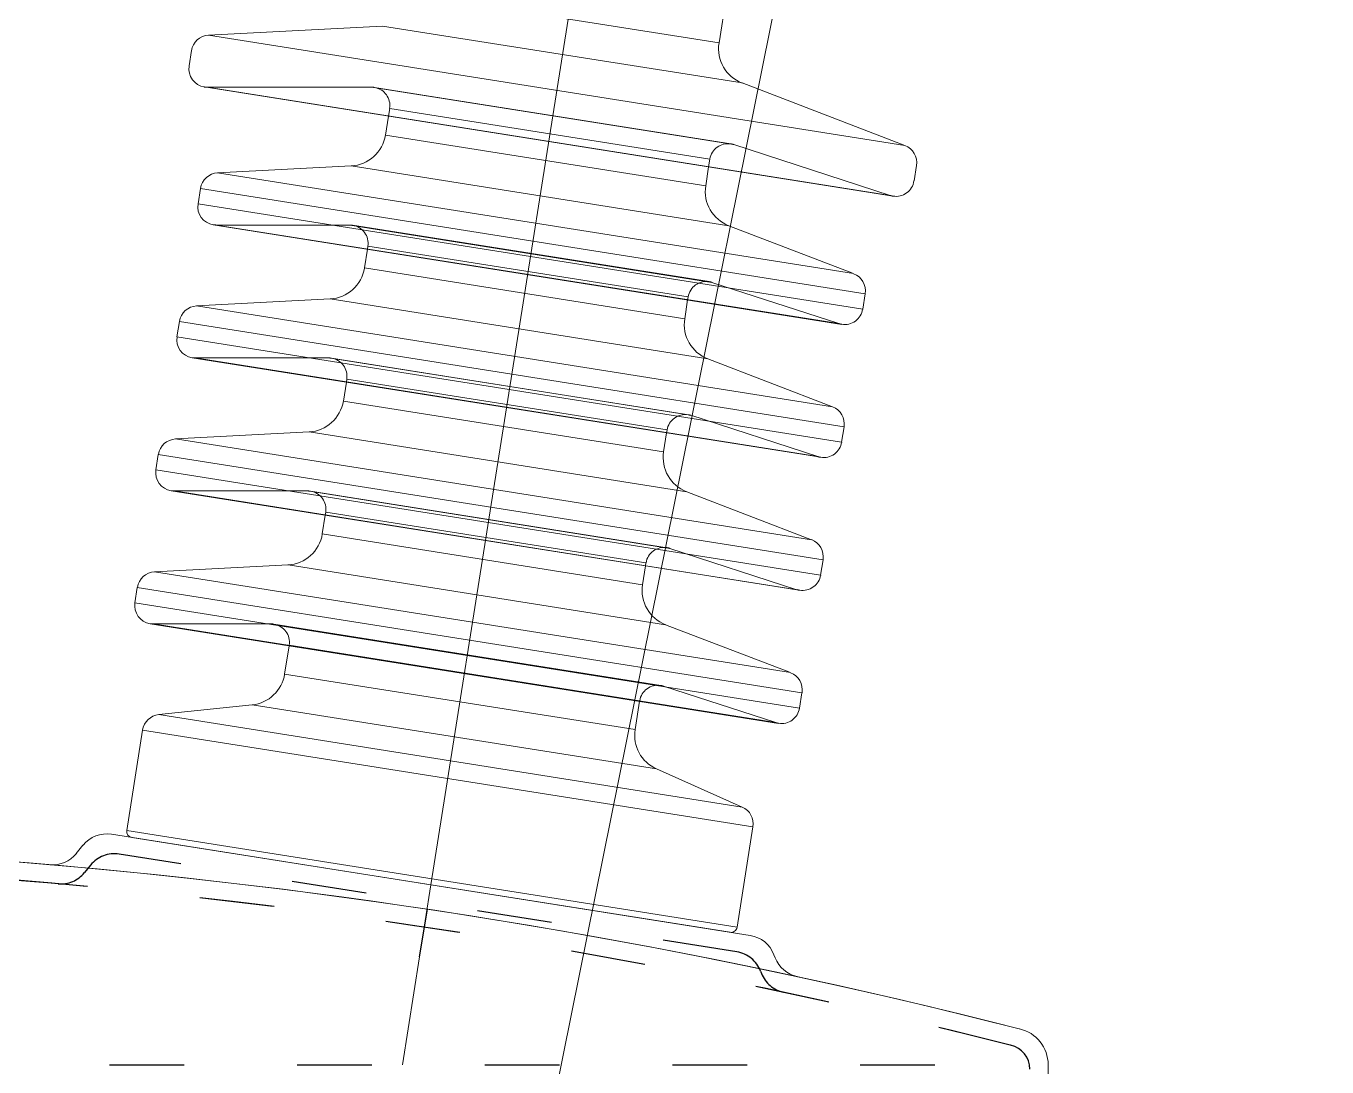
# Model space of a CAD drawing. Header units: millimetres. Extents: x 89051 to 218395, y -330386 to -125649.
# Drawn here: x 91634.2 to 91846.8, y -126885.1 to -126715 of the extents above; entities that cross this region are included whole.
import ezdxf

# ---------------------------------------------------------------- set-up
doc = ezdxf.new("R2010")
doc.units = ezdxf.units.MM
doc.header["$LTSCALE"] = 13
for name, pattern in [('1 实线', [0]), ('ACAD_ISO03W100', [1.18, 0.47, -0.71]), ('ACAD_ISO04W100', [30, 24, -3, 0, -3]), ('CENTER', [50.8, 31.75, -6.35, 6.35, -6.35]), ('HIDDEN', [9.525, 6.35, -3.175])]:
    doc.linetypes.add(name, pattern=pattern)
doc.layers.get('0').update_dxf_attribs({"color": 1, "linetype": 'CENTER'})
doc.layers.add('标注、文本', color=3, linetype='Continuous', lineweight=25)
doc.layers.add('铁心', color=3, linetype='Continuous', lineweight=0)
doc.layers.add('粗实线', color=4, linetype='Continuous')

# ---------------------------------------------------------------- blocks, each defined once
blk = doc.blocks.new('125506')
at = {"color": 7, "linetype": 'Continuous', "lineweight": 15}
for p, q in [((72057.51, -123615.06), (72056.29, -123607.34)), ((72094.17, -123613.22), (72113.14, -123614.21)), ((72115.26, -123617.57), (72115.01, -123615.9)), ((72037.26, -123626.23), (72054.99, -123619.42)), ((72113.62, -123619.85), (72038.55, -123631.74)), ((72093.53, -123623.03), (72093.86, -123625.09)), ((72036.26, -123630.08), (72036, -123628.41)), ((72058.96, -123630.61), (72058.64, -123628.56)), ((72097.6, -123628.46), (72112.15, -123629.22)), ((72114.02, -123630.9), (72114.28, -123632.57)), ((72042.84, -123640.19), (72056.44, -123634.97)), ((72112.62, -123634.86), (72044.14, -123645.71)), ((72095.83, -123637.52), (72096.15, -123639.57)), ((72041.85, -123644.05), (72041.59, -123642.37)), ((72099.89, -123642.94), (72114.44, -123643.7)), ((72061.25, -123645.1), (72060.93, -123643.05)), ((72116.31, -123645.39), (72116.58, -123647.06)), ((72045.14, -123654.68), (72058.74, -123649.46)), ((72114.91, -123649.35), (72046.43, -123660.19)), ((72098.12, -123652.01), (72098.45, -123654.06)), ((72044.15, -123658.53), (72043.88, -123656.86)), ((72063.55, -123659.59), (72063.22, -123657.53)), ((72102.19, -123657.43), (72116.73, -123658.19)), ((72118.61, -123659.87), (72118.87, -123661.55)), ((72047.43, -123669.17), (72061.03, -123663.95)), ((72117.21, -123663.83), (72048.73, -123674.68)), ((72100.42, -123666.49), (72100.74, -123668.54)), ((72046.44, -123673.02), (72046.17, -123671.35)), ((72065.84, -123674.07), (72065.52, -123672.02)), ((72104.48, -123671.91), (72119.03, -123672.68)), ((72120.9, -123674.36), (72121.16, -123676.03)), ((72119.5, -123678.32), (72051.02, -123689.17)), ((72049.73, -123683.65), (72063.33, -123678.43)), ((72104.36, -123680.72), (72104.85, -123683.8)), ((72048.73, -123687.5), (72048.47, -123685.83)), ((72066.65, -123689.85), (72066.17, -123686.77)), ((72108.38, -123687.15), (72118.56, -123688.22)), ((72120.32, -123689.9), (72122.06, -123700.84)), ((72054.98, -123698.29), (72064.33, -123694.13)), ((72055.55, -123711.37), (72053.82, -123700.43)), ((72121.5, -123701.6), (72056.31, -123711.92))]:
    blk.add_line(p, q, dxfattribs=at)
at = {"color": 8, "linetype": 'Continuous', "lineweight": 15}
for p, q in [((72090.43, -123609.85), (72057.51, -123615.06)), ((72113.14, -123614.21), (72037.26, -123626.23)), ((72094.17, -123613.22), (72054.99, -123619.42)), ((72093.86, -123625.09), (72058.96, -123630.61)), ((72097.6, -123628.46), (72056.44, -123634.97)), ((72112.15, -123629.22), (72042.84, -123640.19)), ((72114.02, -123630.9), (72041.59, -123642.37)), ((72114.28, -123632.57), (72041.85, -123644.05)), ((72096.15, -123639.57), (72061.25, -123645.1)), ((72099.89, -123642.94), (72058.74, -123649.46)), ((72114.44, -123643.7), (72045.14, -123654.68)), ((72116.31, -123645.39), (72043.88, -123656.86)), ((72116.58, -123647.06), (72044.15, -123658.53)), ((72098.45, -123654.06), (72063.55, -123659.59)), ((72116.73, -123658.19), (72047.43, -123669.17)), ((72102.19, -123657.43), (72061.03, -123663.95)), ((72118.61, -123659.87), (72046.17, -123671.35)), ((72118.87, -123661.55), (72046.44, -123673.02)), ((72100.74, -123668.54), (72065.84, -123674.07)), ((72119.03, -123672.68), (72049.73, -123683.65)), ((72104.48, -123671.91), (72063.33, -123678.43)), ((72120.9, -123674.36), (72048.47, -123685.83)), ((72121.16, -123676.03), (72048.73, -123687.5)), ((72104.85, -123683.8), (72066.65, -123689.85)), ((72118.56, -123688.22), (72054.98, -123698.29)), ((72108.38, -123687.15), (72064.33, -123694.13)), ((72120.32, -123689.9), (72053.82, -123700.43)), ((72122.06, -123700.84), (72055.55, -123711.37))]:
    blk.add_line(p, q, dxfattribs=at)
at = {"color": 7, "linetype": 'HIDDEN', "lineweight": 0}
for p, q in [((72038.86, -123631.67), (72113.3, -123619.88)), ((72055.91, -123626.13), (72095.38, -123619.88)), ((72056.21, -123626.06), (72095.06, -123619.9)), ((72095.38, -123619.88), (72113.3, -123619.88)), ((72093.4, -123622.19), (72058.5, -123627.72)), ((72093.4, -123622.19), (72093.53, -123623.03)), ((72038.86, -123631.67), (72055.91, -123626.13)), ((72058.64, -123628.56), (72058.5, -123627.72)), ((72044.44, -123645.63), (72112.31, -123634.89)), ((72058.29, -123641.14), (72097.75, -123634.89)), ((72058.59, -123641.06), (72097.44, -123634.91)), ((72097.75, -123634.89), (72112.31, -123634.89)), ((72095.78, -123637.2), (72060.88, -123642.73)), ((72095.78, -123637.2), (72095.83, -123637.52)), ((72044.44, -123645.63), (72058.29, -123641.14)), ((72060.93, -123643.05), (72060.88, -123642.73)), ((72046.74, -123660.12), (72114.6, -123649.37)), ((72060.58, -123655.62), (72100.05, -123649.37)), ((72060.88, -123655.55), (72099.73, -123649.4)), ((72100.05, -123649.37), (72114.6, -123649.37)), ((72098.07, -123651.69), (72063.17, -123657.21)), ((72098.07, -123651.69), (72098.12, -123652.01)), ((72046.74, -123660.12), (72060.58, -123655.62)), ((72063.22, -123657.53), (72063.17, -123657.21)), ((72049.03, -123674.61), (72116.89, -123663.86)), ((72062.87, -123670.11), (72102.34, -123663.86)), ((72063.18, -123670.04), (72102.03, -123663.88)), ((72102.34, -123663.86), (72116.89, -123663.86)), ((72100.37, -123666.17), (72065.47, -123671.7)), ((72100.37, -123666.17), (72100.42, -123666.49)), ((72049.03, -123674.61), (72062.87, -123670.11)), ((72065.52, -123672.02), (72065.47, -123671.7)), ((72051.33, -123689.09), (72119.19, -123678.34)), ((72063.56, -123685.12), (72106.32, -123678.34)), ((72063.87, -123685.04), (72106.01, -123678.37)), ((72106.32, -123678.34), (72119.19, -123678.34)), ((72104.35, -123680.66), (72066.16, -123686.71)), ((72104.35, -123680.66), (72104.36, -123680.72)), ((72051.33, -123689.09), (72063.56, -123685.12)), ((72066.17, -123686.77), (72066.16, -123686.71)), ((72056.35, -123711.92), (72121.47, -123701.6))]:
    blk.add_line(p, q, dxfattribs=at)
at = {"color": 7, "linetype": 'Continuous', "lineweight": 15}
for centre, radius, start, end in [((72113.03, -123616.21), 2, 8.7563, 86.7563), ((72053.56, -123615.69), 4, 291, 9), ((72113.29, -123617.88), 2, 278.7563, 8.7563), ((72097.81, -123624.46), 4, 189, 267), ((72037.97, -123628.1), 2, 111, 189), ((72038.24, -123629.77), 2, 189, 279), ((72112.04, -123631.21), 2, 9, 87), ((72055.01, -123631.24), 4, 291, 9), ((72112.31, -123632.89), 2, 279, 9), ((72100.1, -123638.95), 4, 189, 267), ((72043.56, -123642.06), 2, 111, 189), ((72043.83, -123643.73), 2, 189, 279), ((72114.34, -123645.7), 2, 9, 87), ((72057.3, -123645.73), 4, 291, 9), ((72114.6, -123647.37), 2, 279, 9), ((72102.4, -123653.43), 4, 189, 267), ((72045.86, -123656.55), 2, 111, 189), ((72046.12, -123658.22), 2, 189, 279), ((72116.63, -123660.19), 2, 9, 87), ((72059.6, -123660.21), 4, 291, 9), ((72116.89, -123661.86), 2, 279, 9), ((72048.15, -123671.03), 2, 111, 189), ((72104.69, -123667.92), 4, 189, 267), ((72118.92, -123674.67), 2, 9, 87), ((72048.41, -123672.7), 2, 189, 279), ((72061.89, -123674.7), 4, 291, 9), ((72119.19, -123676.34), 2, 279, 9), ((72050.44, -123685.52), 2, 111, 189), ((72108.8, -123683.18), 4, 189, 264), ((72050.71, -123687.19), 2, 189, 279), ((72118.35, -123690.21), 2, 9, 84), ((72062.7, -123690.48), 4, 294, 9), ((72055.79, -123700.12), 2, 114, 189), ((72121.4, -123700.94), 0.667, 279, 9), ((72056.21, -123711.27), 0.667, 189, 279)]:
    blk.add_arc(centre, radius, start, end, dxfattribs=at)
at = {"color": 7, "linetype": 'HIDDEN', "lineweight": 0}
for centre, radius, start, end in [((72095.38, -123621.88), 2, 99, 189), ((72095.38, -123621.88), 2, 90, 99), ((72113.29, -123617.88), 2, 269.7563, 278.7563), ((72113.3, -123617.88), 2, 270, 279), ((72056.53, -123628.03), 2, 99, 108), ((72056.53, -123628.03), 2, 9, 99), ((72038.24, -123629.77), 2, 279, 288), ((72097.75, -123636.89), 2, 99, 189), ((72097.75, -123636.89), 2, 90, 99), ((72112.31, -123632.89), 2, 270, 279), ((72058.9, -123643.04), 2, 99, 108), ((72058.9, -123643.04), 2, 9, 99), ((72043.83, -123643.73), 2, 279, 288), ((72100.05, -123651.37), 2, 99, 189), ((72100.05, -123651.37), 2, 90, 99), ((72114.6, -123647.37), 2, 270, 279), ((72061.2, -123657.53), 2, 99, 108), ((72061.2, -123657.53), 2, 9, 99), ((72046.12, -123658.22), 2, 279, 288), ((72102.34, -123665.86), 2, 99, 189), ((72102.34, -123665.86), 2, 90, 99), ((72116.89, -123661.86), 2, 270, 279), ((72063.49, -123672.01), 2, 99, 108), ((72063.49, -123672.01), 2, 9, 99), ((72048.41, -123672.7), 2, 279, 288), ((72106.32, -123680.34), 2, 99, 189), ((72106.32, -123680.34), 2, 90, 99), ((72119.19, -123676.34), 2, 270, 279), ((72064.18, -123687.02), 2, 99, 108), ((72064.18, -123687.02), 2, 9, 99), ((72050.71, -123687.19), 2, 279, 288), ((72121.4, -123700.94), 0.667, 276, 279), ((72056.21, -123711.27), 0.667, 279, 282)]:
    blk.add_arc(centre, radius, start, end, dxfattribs=at)
at = {"layer": '标注、文本', "color": 1, "linetype": 'ACAD_ISO04W100', "lineweight": 15}
blk.add_line((72088.91, -123706.76), (72056.33, -123501.57), dxfattribs=at)

msp = doc.modelspace()

# ---------------------------------------------------------------- linework, layer by layer
at = {"color": 7, "linetype": '1 实线', "lineweight": 0}
for p, q in [((91752.55, -126863.6), (91648.16, -126847.07)), ((91643.49, -126848.86), (91642.4, -126850.21)), ((91756.43, -126866.75), (91756.62, -126867.23)), ((91801.26, -126893.58), (91801.26, -126884.72))]:
    msp.add_line(p, q, dxfattribs=at)
for centre, radius, start, end in [((91647.38, -126852.01), 5, 81, 141), ((91554.26, -127828.92), 980.47, 75.68133, 104.31867), ((91554.26, -127828.92), 980.47, 75.68133, 94.90476), ((91638.52, -126847.06), 5, 265.0952, 321), ((91751.77, -126868.54), 5, 21, 81), ((91761.29, -126865.44), 5, 201, 257.8728), ((91795.26, -126884.72), 6, 0, 77.5042)]:
    msp.add_arc(centre, radius, start, end, dxfattribs=at)
at = {"layer": '标注、文本', "color": 1, "linetype": 'ACAD_ISO04W100', "lineweight": 15}
msp.add_line((91700.35, -126855.33), (91695.7, -126884.72), dxfattribs=at)
at = {"layer": '标注、文本'}
msp.add_line((91699.75, -126859.31), (91698.45, -126867.08), dxfattribs=at)
msp.add_arc((91794.26, -126885.45), 4, 0, 77.6028, dxfattribs=at)
at = {"layer": '粗实线', "color": 2, "linetype": 'ACAD_ISO03W100', "ltscale": 2}
for p, q in [((91750.37, -126866.29), (91649.4, -126850.3)), ((91644.73, -126852.09), (91643.73, -126853.33)), ((91754.25, -126869.44), (91754.39, -126869.79)), ((91310.33, -126884.72), (91798.19, -126884.72))]:
    msp.add_line(p, q, dxfattribs=at)
for centre, radius, start, end in [((91554.26, -127830.36), 978.91, 75.74867, 104.25133), ((91554.26, -127830.36), 978.91, 75.74867, 94.99043), ((91648.62, -126855.24), 5, 81, 141), ((91639.85, -126850.18), 5, 265.0096, 321), ((91749.59, -126871.23), 5, 21, 81), ((91759.06, -126868), 5, 201, 257.9862)]:
    msp.add_arc(centre, radius, start, end, dxfattribs=at)
at = {"layer": '铁心'}
msp.add_lwpolyline([(91706.4, -126960.37), (91846.83, -126264.47), (91846.83, -126264.47)], dxfattribs=at)

# ---------------------------------------------------------------- block references
at = {"layer": '标注、文本', "xscale": -1.5, "yscale": 1.5, "zscale": 1.5}
msp.add_blockref('125506', (199833.72, 58704.81), dxfattribs=at)

doc.saveas('drawing.dxf')
